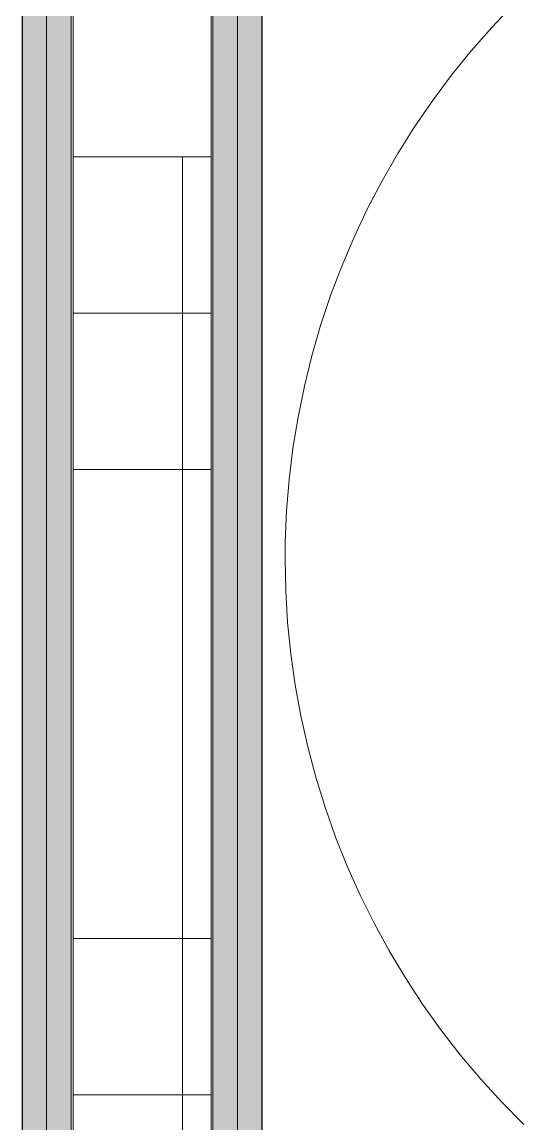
# Model space of a CAD drawing. Header units: millimetres. Extents: x 155920 to 295199, y -4084 to 97293.
# Drawn here: x 219977 to 220232, y 31504 to 32063 of the extents above; entities that cross this region are included whole.
import ezdxf

# ---------------------------------------------------------------- set-up
doc = ezdxf.new("R2010")
doc.units = ezdxf.units.MM
doc.header["$MEASUREMENT"] = 0
for name, color, linetype, lineweight in [('A-WALL', 7, 'CONTINUOUS', 9), ('A-WALL-PATT', 7, 'CONTINUOUS', 25), ('I-FURN', 8, 'CONTINUOUS', 9), ('I-WALL', 7, 'CONTINUOUS', 9)]:
    doc.layers.add(name, color=color, linetype=linetype, lineweight=lineweight)

msp = doc.modelspace()

# ---------------------------------------------------------------- hatches: boundary and pattern name
at = {"layer": 'A-WALL-PATT', "lineweight": 9}
h = msp.add_hatch(color=256, dxfattribs=at)
h.paths.add_polyline_path([(219982.3, 29907.33), (219989.71, 29907.33), (219989.71, 33022.83), (220038.21, 33022.83), (220038.21, 33035.33), (219977.21, 33035.33), (219977.21, 29907.33)], flags=0)
h.paths.add_polyline_path([(220038.21, 33945.33), (220038.21, 33957.83), (219989.71, 33957.83), (219989.71, 34245.33), (219977.21, 34245.33), (219977.21, 33945.33)], flags=0)
at = {"layer": 'A-WALL-PATT', "lineweight": 5}
h = msp.add_hatch(color=256, dxfattribs=at)
h.paths.add_polyline_path([(220002.21, 29907.33), (220002.21, 33010.33), (220038.21, 33010.33), (220038.21, 33022.83), (219989.71, 33022.83), (219989.71, 29907.33)], flags=0)
h.paths.add_polyline_path([(220038.21, 33957.83), (220038.21, 33970.33), (220002.21, 33970.33), (220002.21, 34245.33), (219989.71, 34245.33), (219989.71, 33957.83)], flags=0)
h = msp.add_hatch(color=256, dxfattribs=at)
h.paths.add_polyline_path([(220074.21, 29907.33), (220086.71, 29907.33), (220086.71, 33022.83), (220038.21, 33022.83), (220038.21, 33010.33), (220074.21, 33010.33), (220074.21, 29920.76)], flags=0)
h.paths.add_polyline_path([(220038.21, 33957.83), (220086.71, 33957.83), (220086.71, 34245.33), (220074.21, 34245.33), (220074.21, 33970.33), (220038.21, 33970.33)], flags=0)
h = msp.add_hatch(color=256, dxfattribs=at)
h.paths.add_polyline_path([(220086.71, 29907.33), (220099.21, 29907.33), (220099.21, 33035.33), (220038.21, 33035.33), (220038.21, 33022.83), (220086.71, 33022.83), (220086.71, 29920.76)], flags=0)
h.paths.add_polyline_path([(220038.21, 33945.33), (220099.21, 33945.33), (220099.21, 34245.33), (220086.71, 34245.33), (220086.71, 33957.83), (220038.21, 33957.83)], flags=0)

# ---------------------------------------------------------------- linework, layer by layer
at = {"layer": 'A-WALL'}
for p, q in [((219989.71, 33022.83), (219989.71, 29907.33)), ((220086.71, 29907.33), (220086.71, 33022.83)), ((220002.21, 33010.33), (220002.21, 29907.33)), ((220003.21, 33009.33), (220003.21, 29907.33)), ((220073.21, 29907.33), (220073.21, 33009.33)), ((220074.21, 29907.33), (220074.21, 33010.33))]:
    msp.add_line(p, q, dxfattribs=at)
at = {"layer": 'A-WALL-PATT', "linetype": 'Continuous', "lineweight": 9}
for p, q in [((220003.21, 31994.79), (220073.21, 31994.79)), ((220058.66, 30724.79), (220058.66, 31994.79)), ((220003.21, 31915.42), (220073.21, 31915.42)), ((220003.21, 31836.04), (220073.21, 31836.04)), ((220003.21, 31597.92), (220073.21, 31597.92)), ((220003.21, 31518.54), (220073.21, 31518.54))]:
    msp.add_line(p, q, dxfattribs=at)
at = {"layer": 'I-FURN'}
for p, q in [((220226.92, 32072.2), (220215.88, 32060.62)), ((220215.88, 32060.62), (220205.31, 32048.61)), ((220205.31, 32048.61), (220195.23, 32036.18)), ((220195.23, 32036.18), (220185.66, 32023.37)), ((220185.66, 32023.37), (220176.6, 32010.18)), ((220176.6, 32010.18), (220168.08, 31996.63)), ((220168.08, 31996.63), (220160.11, 31982.76)), ((220160.11, 31982.76), (220152.7, 31968.58)), ((220152.7, 31968.58), (220145.86, 31954.12)), ((220145.86, 31954.12), (220139.61, 31939.39)), ((220139.61, 31939.39), (220133.95, 31924.43)), ((220133.95, 31924.43), (220128.89, 31909.25)), ((220128.89, 31909.25), (220124.45, 31893.88)), ((220124.45, 31893.88), (220120.62, 31878.35)), ((220120.62, 31878.35), (220117.42, 31862.67)), ((220117.42, 31862.67), (220114.84, 31846.88)), ((220114.84, 31846.88), (220112.9, 31831)), ((220112.9, 31831), (220111.6, 31815.06)), ((220111.6, 31815.06), (220110.93, 31799.07)), ((220110.93, 31799.07), (220110.84, 31790.43)), ((220110.84, 31790.43), (220111.16, 31774.44)), ((220111.16, 31774.44), (220112.12, 31758.47)), ((220112.12, 31758.47), (220113.72, 31742.55)), ((220113.72, 31742.55), (220115.95, 31726.71)), ((220115.95, 31726.71), (220118.81, 31710.97)), ((220118.81, 31710.97), (220122.3, 31695.35)), ((220122.3, 31695.35), (220126.42, 31679.89)), ((220126.42, 31679.89), (220131.14, 31664.61)), ((220131.14, 31664.61), (220136.48, 31649.52)), ((220136.48, 31649.52), (220142.41, 31634.67)), ((220142.41, 31634.67), (220148.94, 31620.06)), ((220148.94, 31620.06), (220156.04, 31605.72)), ((220156.04, 31605.72), (220163.71, 31591.68)), ((220163.71, 31591.68), (220171.94, 31577.96)), ((220171.94, 31577.96), (220180.7, 31564.58)), ((220180.7, 31564.58), (220190, 31551.56)), ((220190, 31551.56), (220199.81, 31538.92)), ((220199.81, 31538.92), (220210.12, 31526.68)), ((220210.12, 31526.68), (220220.9, 31514.87)), ((220220.9, 31514.87), (220232.16, 31503.49))]:
    msp.add_line(p, q, dxfattribs=at)
at = {"layer": 'I-WALL', "lineweight": 30}
for p, q in [((219977.21, 33035.33), (219977.21, 29907.33)), ((220099.21, 29907.33), (220099.21, 33035.33))]:
    msp.add_line(p, q, dxfattribs=at)

doc.saveas('drawing.dxf')
